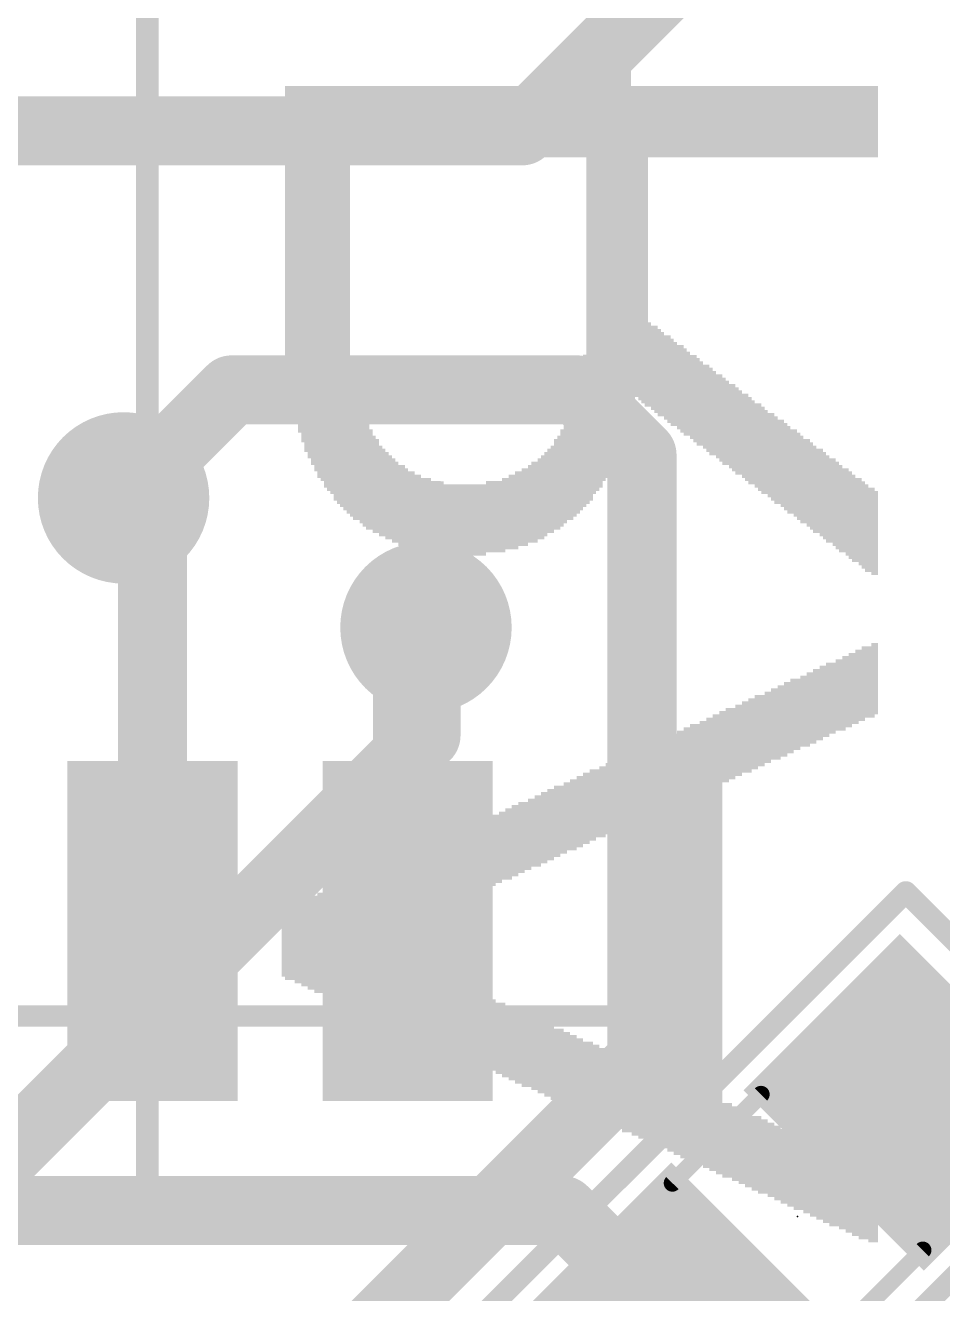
# Model space of a CAD drawing. Extents: x -15.4 to 15.4, y -15.6 to 15.4.
# Drawn here: x 4.5 to 9.9, y -9.63 to -2.17 of the extents above; entities that cross this region are included whole.
import ezdxf

# ---------------------------------------------------------------- set-up
doc = ezdxf.new("R2010")
doc.units = 0
for name, color, linetype in [('1', 12, 'CONTINUOUS'), ('16', 132, 'CONTINUOUS'), ('18', 110, 'CONTINUOUS'), ('20', 53, 'CONTINUOUS'), ('21', 40, 'CONTINUOUS'), ('23', 53, 'CONTINUOUS'), ('51', 253, 'CONTINUOUS'), ('52', 253, 'CONTINUOUS')]:
    doc.layers.add(name, color=color, linetype=linetype)

# ---------------------------------------------------------------- blocks, each defined once
blk = doc.blocks.new('RECT')
blk.add_solid([(-0.5, -0.5), (0.5, -0.5), (-0.5, 0.5), (0.5, 0.5)])
blk = doc.blocks.new('ROUNDV')
at = {"const_width": 0.5}
blk.add_lwpolyline([(0, -0.25, 1), (0, 0.25, 1), (0, -0.25)], format="xyb", dxfattribs=at)

msp = doc.modelspace()

# ---------------------------------------------------------------- linework, layer by layer
at = {"layer": '1', "const_width": 0.4064}
for points in [[(11.581, 1.363), (7.424, -2.794)], [(7.424, -2.794), (4.191, -2.794)], [(5.08, -4.953), (5.25, -5.123)], [(5.25, -5.123), (5.25, -7.5)], [(6.858, -5.715), (6.75, -5.823)], [(6.75, -5.823), (6.75, -7.5)], [(9.7147, -8.5079), (11.684, -6.5386)], [(7.6639, -9.144), (4.064, -9.144)], [(8.3712, -9.8514), (7.6639, -9.144)]]:
    msp.add_lwpolyline(points, dxfattribs=at)
at = {"layer": '1', "const_width": 0.2032}
for points in [[(7.424, -2.8956, 1), (7.424, -2.6924)], [(7.3522, -2.7222, 1), (7.4958, -2.8658)], [(5.1518, -4.8812, 1), (5.0082, -5.0248)], [(5.3516, -5.123, 1), (5.1484, -5.123)], [(5.1782, -5.1948, 1), (5.3218, -5.0512)], [(6.9298, -5.7868, 1), (6.7862, -5.6432)], [(6.8516, -5.823, 1), (6.6484, -5.823)], [(6.6782, -5.7512, 1), (6.8218, -5.8948)], [(5.1484, -7.5, 1), (5.3516, -7.5)], [(6.6484, -7.5, 1), (6.8516, -7.5)], [(9.6429, -8.436, 1), (9.7866, -8.5797)], [(7.7357, -9.0722, 1), (7.592, -9.2158)], [(7.6639, -9.2456, 1), (7.6639, -9.0424)]]:
    msp.add_lwpolyline(points, format="xyb", dxfattribs=at)
at = {"layer": '16'}
for points, const_width in [([(0.381, -15.367, 0.4142), (15.24, -0.508)], 0.4064), ([(5.715, -4.2164, 1), (5.715, -4.4196)], 0.2032), ([(5.7868, -4.3898, 1), (5.6432, -4.2462)], 0.2032), ([(7.8188, -4.2462, 1), (7.6752, -4.3898)], 0.2032), ([(7.747, -4.4196, 1), (7.747, -4.2164)], 0.2032), ([(8.2296, -4.699, 1), (8.0264, -4.699)], 0.2032), ([(8.0562, -4.7708, 1), (8.1998, -4.6272)], 0.2032), ([(5.0082, -4.8812, 1), (5.1518, -5.0248)], 0.2032), ([(6.9596, -5.715, 1), (6.7564, -5.715)], 0.2032), ([(6.9298, -6.4218, 1), (6.7862, -6.2782)], 0.2032), ([(6.7564, -6.35, 1), (6.9596, -6.35)], 0.2032), ([(8.1998, -8.3268, 1), (8.0562, -8.1832)], 0.2032), ([(8.0264, -8.255, 1), (8.2296, -8.255)], 0.2032)]:
    msp.add_lwpolyline(points, format="xyb", dxfattribs=dict(at, const_width=const_width))
at = {"layer": '16', "const_width": 0.4064}
for points in [[(5.715, -4.318), (5.08, -4.953)], [(7.747, -4.318), (5.715, -4.318)], [(8.128, -4.699), (7.747, -4.318)], [(8.128, -8.255), (8.128, -4.699)], [(6.858, -6.35), (6.858, -5.715)], [(1.8587, -11.3493), (6.858, -6.35)], [(8.128, -8.255), (4.826, -11.557)]]:
    msp.add_lwpolyline(points, dxfattribs=at)
at = {"layer": '20'}
msp.add_arc((0, 0), 15.24, 270, 0, dxfattribs=at)
at = {"layer": '21', "const_width": 0.127}
for points in [[(8, 8), (8, -8)], [(7.1338, -9.816), (9.6794, -7.2704)], [(9.6794, -7.2704), (10.9522, -8.5432)], [(10.9522, -8.5432), (8.4066, -11.0888)]]:
    msp.add_lwpolyline(points, dxfattribs=at)
at = {"layer": '21', "const_width": 0.0635}
for points in [[(9.7018, -7.248, 1), (9.6569, -7.2929)], [(9.7018, -7.2929, 1), (9.6569, -7.248)], [(7.9683, -8, 1), (8.0318, -8)]]:
    msp.add_lwpolyline(points, format="xyb", dxfattribs=at)
at = {"layer": '23'}
msp.add_point((9.043, -9.1796), dxfattribs=at)
at = {"layer": '51'}
for points, const_width in [([(8, 8), (8, -8)], 0.127), ([(8, -8), (-8, -8)], 0.127), ([(8.828, -8.4612), (8.3069, -8.9824)], 0.1016), ([(9.7791, -9.3769), (9.2403, -9.9157)], 0.1016)]:
    msp.add_lwpolyline(points, dxfattribs=dict(at, const_width=const_width))
for points, const_width in [([(7.9683, -8, 1), (8.0318, -8)], 0.0635), ([(8, -8.0318, 1), (8, -7.9683)], 0.0635), ([(8.846, -8.4792, 1), (8.8101, -8.4433)], 0.0508), ([(8.2889, -8.9644, 1), (8.3249, -9.0003)], 0.0508), ([(9.7971, -9.3949, 1), (9.7611, -9.359)], 0.0508)]:
    msp.add_lwpolyline(points, format="xyb", dxfattribs=dict(at, const_width=const_width))

# ---------------------------------------------------------------- block references
at = {"layer": '1', "xscale": 2, "rotation": 90}
for p in [(5.25, -7.5), (6.75, -7.5)]:
    msp.add_blockref('RECT', p, dxfattribs=at)
at = {"layer": '1', "xscale": 1.3, "yscale": 1.5, "rotation": 225}
for p in [(9.7147, -8.5079), (8.3712, -9.8514)]:
    msp.add_blockref('RECT', p, dxfattribs=at)
at = {"layer": '18', "xscale": 1.008, "yscale": 1.008}
for p in [(5.08, -4.953), (5.08, -4.953), (6.858, -5.715), (6.858, -5.715)]:
    msp.add_blockref('ROUNDV', p, dxfattribs=at)
at = {"layer": '51', "xscale": 0.7501, "yscale": 1.4501, "rotation": 225}
for p in [(9.5509, -8.6733), (8.5272, -9.6971)]:
    msp.add_blockref('RECT', p, dxfattribs=at)
at = {"layer": '52', "yscale": 0.0191, "rotation": 270}
for p, xscale in [((5.1626, -0.7969), 17.0688), ((5.1816, -0.7969), 17.0688), ((5.2007, -0.7969), 17.0688), ((5.2197, -0.7969), 17.0688), ((5.2388, -0.7969), 17.0688), ((5.2578, -0.7969), 17.0688), ((5.2769, -0.7969), 17.0688), ((6.0389, -3.3401), 1.6193), ((6.0579, -3.4354), 1.8098), ((6.077, -3.483), 1.905), ((6.096, -3.5211), 1.9812), ((6.1151, -3.5497), 2.0383), ((6.1341, -3.5782), 2.0955), ((6.1532, -3.6068), 2.1526), ((6.1722, -3.6259), 2.1907), ((6.1913, -3.6449), 2.2288), ((6.2103, -3.664), 2.267), ((6.2294, -3.683), 2.3051), ((6.2484, -3.6925), 2.3241), ((6.2675, -3.7116), 2.3622), ((6.2865, -3.7211), 2.3813), ((6.3056, -3.7306), 2.4003), ((6.3246, -3.7497), 2.4384), ((6.3437, -3.7592), 2.4575), ((6.3627, -3.7687), 2.4765), ((6.3818, -3.7783), 2.4956), ((6.4008, -3.7878), 2.5146), ((6.4199, -2.74), 0.4191), ((6.4389, -2.74), 0.4191), ((6.458, -2.74), 0.4191), ((6.477, -2.74), 0.4191), ((6.4961, -2.74), 0.4191), ((6.5151, -2.74), 0.4191), ((6.5342, -2.74), 0.4191), ((6.5532, -2.74), 0.4191), ((6.5723, -2.74), 0.4191), ((6.5913, -2.74), 0.4191), ((6.6104, -2.74), 0.4191), ((6.6294, -2.74), 0.4191), ((6.6485, -2.74), 0.4191), ((6.6675, -2.74), 0.4191), ((6.6866, -2.74), 0.4191), ((6.7056, -2.74), 0.4191), ((6.7247, -2.74), 0.4191), ((6.7437, -2.74), 0.4191), ((6.7628, -2.74), 0.4191), ((6.7818, -2.74), 0.4191), ((6.8009, -2.74), 0.4191), ((6.8199, -2.74), 0.4191), ((6.839, -2.74), 0.4191), ((6.858, -2.74), 0.4191), ((6.8771, -2.74), 0.4191), ((6.8961, -2.74), 0.4191), ((6.9152, -2.74), 0.4191), ((6.9342, -2.74), 0.4191), ((6.9533, -2.74), 0.4191), ((6.9723, -2.74), 0.4191), ((6.9914, -2.74), 0.4191), ((7.0104, -2.74), 0.4191), ((7.0295, -2.74), 0.4191), ((7.0485, -2.74), 0.4191), ((7.0676, -2.74), 0.4191), ((7.0866, -2.74), 0.4191), ((7.1057, -2.74), 0.4191), ((7.1247, -2.74), 0.4191), ((7.1438, -2.74), 0.4191), ((7.1628, -2.74), 0.4191), ((7.1819, -2.74), 0.4191), ((7.2009, -2.74), 0.4191), ((7.22, -2.74), 0.4191), ((7.239, -2.74), 0.4191), ((7.2581, -2.74), 0.4191), ((7.2771, -2.74), 0.4191), ((7.2961, -2.74), 0.4191), ((7.3152, -2.74), 0.4191), ((7.3342, -2.74), 0.4191), ((7.3533, -2.74), 0.4191), ((7.3723, -2.74), 0.4191), ((7.3914, -2.74), 0.4191), ((7.4104, -2.74), 0.4191), ((7.4295, -2.74), 0.4191), ((7.4486, -2.74), 0.4191), ((7.4676, -2.74), 0.4191), ((7.4867, -2.74), 0.4191), ((7.5057, -2.74), 0.4191), ((7.5248, -2.74), 0.4191), ((7.5438, -2.74), 0.4191), ((7.5629, -2.74), 0.4191), ((7.5819, -2.74), 0.4191), ((7.601, -2.74), 0.4191), ((7.62, -2.74), 0.4191), ((7.6391, -2.74), 0.4191), ((7.6581, -2.74), 0.4191), ((7.6772, -2.74), 0.4191), ((7.6962, -2.74), 0.4191), ((7.7153, -2.74), 0.4191), ((7.7343, -2.74), 0.4191), ((7.7534, -2.74), 0.4191), ((7.7724, -2.74), 0.4191), ((7.7915, -2.74), 0.4191), ((7.8105, -3.7592), 2.4575), ((7.8296, -3.7497), 2.4384), ((7.8486, -3.7306), 2.4003), ((7.8677, -3.7211), 2.3813), ((7.8867, -3.7116), 2.3622), ((7.9058, -3.6925), 2.3241), ((7.9248, -3.683), 2.3051), ((7.9439, -3.664), 2.267), ((7.9629, -3.6449), 2.2288), ((7.982, -3.6259), 2.1907), ((8.001, -3.6068), 2.1526), ((8.0201, -3.5782), 2.0955), ((8.0391, -3.5592), 2.0574), ((8.0582, -3.5211), 1.9812), ((8.0772, -3.4925), 1.9241), ((8.0962, -3.4449), 1.8288), ((8.1153, -3.4544), 1.8478), ((8.1343, -3.4639), 1.8669), ((8.1534, -3.4735), 1.886), ((8.1724, -2.74), 0.4191), ((8.1915, -2.74), 0.4191), ((8.2105, -2.74), 0.4191), ((8.2296, -2.74), 0.4191), ((8.2486, -2.74), 0.4191), ((8.2677, -2.74), 0.4191), ((8.2867, -2.74), 0.4191), ((8.3058, -2.74), 0.4191), ((8.3248, -2.74), 0.4191), ((8.3439, -2.74), 0.4191), ((8.3629, -2.74), 0.4191), ((8.382, -2.74), 0.4191), ((8.401, -2.74), 0.4191), ((8.4201, -2.74), 0.4191), ((8.4391, -2.74), 0.4191), ((8.4582, -2.74), 0.4191), ((8.4772, -2.74), 0.4191), ((8.4963, -2.74), 0.4191), ((8.5153, -2.74), 0.4191), ((8.5344, -2.74), 0.4191), ((8.5534, -2.74), 0.4191), ((8.5725, -2.74), 0.4191), ((8.5915, -2.74), 0.4191), ((8.6106, -2.74), 0.4191), ((8.6296, -2.74), 0.4191), ((8.6487, -2.74), 0.4191), ((8.6677, -2.74), 0.4191), ((8.6868, -2.74), 0.4191), ((8.7058, -2.74), 0.4191), ((8.7249, -2.74), 0.4191), ((8.7439, -2.74), 0.4191), ((8.763, -2.74), 0.4191), ((8.782, -2.74), 0.4191), ((8.8011, -2.74), 0.4191), ((8.8201, -2.74), 0.4191), ((8.8392, -2.74), 0.4191), ((8.8582, -2.74), 0.4191), ((8.8773, -2.74), 0.4191), ((8.8963, -2.74), 0.4191), ((8.9154, -2.74), 0.4191), ((8.9345, -2.74), 0.4191), ((8.9535, -2.74), 0.4191), ((8.9726, -2.74), 0.4191), ((8.9916, -2.74), 0.4191), ((9.0107, -2.74), 0.4191), ((9.0297, -2.74), 0.4191), ((9.0488, -2.74), 0.4191), ((9.0678, -2.74), 0.4191), ((9.0869, -2.74), 0.4191), ((9.1059, -2.74), 0.4191), ((9.125, -2.74), 0.4191), ((9.144, -2.74), 0.4191), ((9.1631, -2.74), 0.4191), ((9.1821, -2.74), 0.4191), ((9.2012, -2.74), 0.4191), ((9.2202, -2.74), 0.4191), ((9.2393, -2.74), 0.4191), ((9.2583, -2.74), 0.4191), ((9.2774, -2.74), 0.4191), ((9.2964, -2.74), 0.4191), ((9.3155, -2.74), 0.4191), ((9.3345, -2.74), 0.4191), ((9.3536, -2.74), 0.4191), ((9.3726, -2.74), 0.4191), ((9.3917, -2.74), 0.4191), ((9.4107, -2.74), 0.4191), ((9.4298, -2.74), 0.4191), ((9.4488, -2.74), 0.4191), ((9.4679, -2.74), 0.4191), ((9.4869, -2.74), 0.4191), ((9.506, -2.74), 0.4191), ((8.1724, -4.1688), 0.4953), ((8.1915, -4.1878), 0.4953), ((8.2105, -4.1974), 0.5143), ((8.2296, -4.2164), 0.5143), ((8.2486, -4.2259), 0.4953), ((8.2677, -4.245), 0.4953), ((8.2867, -4.2545), 0.5143), ((8.3058, -4.2736), 0.5143), ((8.3248, -4.2831), 0.4953), ((8.3439, -4.3021), 0.4953), ((8.3629, -4.3117), 0.5143), ((8.382, -4.3307), 0.5143), ((8.401, -4.3402), 0.4953), ((6.4199, -4.5974), 0.9335), ((7.7915, -4.5593), 0.8954), ((8.4201, -4.3593), 0.4953), ((8.4391, -4.3688), 0.5143), ((8.4582, -4.3879), 0.5143), ((8.4772, -4.3974), 0.4953), ((8.4963, -4.4164), 0.4953), ((8.5153, -4.426), 0.5143), ((7.7724, -4.6355), 0.7811), ((8.5344, -4.445), 0.5143), ((8.5534, -4.4545), 0.4953), ((8.5725, -4.4736), 0.4953), ((8.5915, -4.4831), 0.5143), ((8.6106, -4.5022), 0.5143), ((6.4389, -4.6736), 0.8192), ((7.7534, -4.6831), 0.7239), ((8.6296, -4.5117), 0.4953), ((8.6487, -4.5307), 0.4953), ((8.6677, -4.5403), 0.5143), ((8.6868, -4.5593), 0.5143), ((8.7058, -4.5688), 0.4953), ((6.458, -4.7212), 0.7239), ((7.7343, -4.7308), 0.6668), ((8.7249, -4.5879), 0.4953), ((8.7439, -4.5974), 0.5143), ((8.763, -4.6165), 0.5143), ((8.782, -4.626), 0.4953), ((8.8011, -4.645), 0.4953), ((8.8201, -4.6546), 0.5143), ((6.477, -4.7593), 0.6858), ((6.4961, -4.7974), 0.6477), ((7.6962, -4.7784), 0.6096), ((7.7153, -4.7593), 0.6477), ((8.8392, -4.6736), 0.5143), ((8.8582, -4.6831), 0.4953), ((8.8773, -4.7022), 0.4953), ((8.8963, -4.7117), 0.5143), ((8.9154, -4.7308), 0.5143), ((6.5151, -4.826), 0.6287), ((7.6772, -4.807), 0.5906), ((8.9345, -4.7403), 0.4953), ((8.9535, -4.7498), 0.5143), ((8.9726, -4.7689), 0.5143), ((8.9916, -4.7879), 0.5143), ((6.5342, -4.8451), 0.5906), ((6.5532, -4.8736), 0.5715), ((6.5723, -4.8832), 0.5524), ((7.62, -4.8736), 0.5334), ((7.6391, -4.8641), 0.5524), ((7.6581, -4.8355), 0.5715), ((9.0107, -4.7974), 0.4953), ((9.0297, -4.807), 0.5143), ((9.0488, -4.826), 0.5143), ((9.0678, -4.8451), 0.5143), ((9.0869, -4.8546), 0.4953), ((9.1059, -4.8641), 0.5143), ((6.5913, -4.9117), 0.5334), ((6.6104, -4.9213), 0.5143), ((6.6294, -4.9403), 0.5143), ((7.5629, -4.9308), 0.4953), ((7.5819, -4.9117), 0.4953), ((7.601, -4.9022), 0.5143), ((9.125, -4.8832), 0.5143), ((9.144, -4.9022), 0.5143), ((9.1631, -4.9117), 0.4953), ((9.1821, -4.9213), 0.5143), ((9.2012, -4.9403), 0.5143), ((6.6485, -4.9498), 0.4953), ((6.6675, -4.9689), 0.4953), ((6.6866, -4.9784), 0.4763), ((6.7056, -4.9975), 0.4763), ((6.7247, -4.9975), 0.4763), ((7.4676, -4.9879), 0.4572), ((7.4867, -4.9784), 0.4763), ((7.5057, -4.9784), 0.4763), ((7.5248, -4.9594), 0.4763), ((7.5438, -4.9498), 0.4953), ((9.2202, -4.9594), 0.5143), ((9.2393, -4.9689), 0.4953), ((9.2583, -4.9784), 0.5143), ((9.2774, -4.9975), 0.5143), ((9.2964, -5.0165), 0.5143), ((6.7437, -5.007), 0.4572), ((6.7628, -5.026), 0.4572), ((6.7818, -5.026), 0.4572), ((6.8009, -5.0356), 0.4382), ((6.8199, -5.0356), 0.4382), ((6.839, -5.0546), 0.4382), ((6.858, -5.0546), 0.4382), ((6.8771, -5.0546), 0.4382), ((7.3152, -5.0546), 0.4382), ((7.3342, -5.0451), 0.4191), ((7.3533, -5.0356), 0.4382), ((7.3723, -5.0356), 0.4382), ((7.3914, -5.026), 0.4572), ((7.4104, -5.0165), 0.4382), ((7.4295, -5.007), 0.4572), ((7.4486, -5.007), 0.4572), ((9.3155, -5.026), 0.4953), ((9.3345, -5.0356), 0.5143), ((9.3536, -5.0546), 0.5143), ((9.3726, -5.0737), 0.5143), ((9.3917, -5.0832), 0.4953), ((9.4107, -5.0927), 0.5143), ((6.8961, -5.0641), 0.4191), ((6.9152, -5.0641), 0.4191), ((6.9342, -5.0641), 0.4191), ((6.9533, -5.0737), 0.4382), ((6.9723, -5.0832), 0.4191), ((6.9914, -5.0832), 0.4191), ((7.0104, -5.0832), 0.4191), ((7.0295, -5.0832), 0.4191), ((7.0485, -5.0832), 0.4191), ((7.0676, -5.0832), 0.4191), ((7.0866, -5.0832), 0.4191), ((7.1057, -5.0832), 0.4191), ((7.1247, -5.0832), 0.4191), ((7.1438, -5.0832), 0.4191), ((7.1628, -5.0832), 0.4191), ((7.1819, -5.0832), 0.4191), ((7.2009, -5.0832), 0.4191), ((7.22, -5.0641), 0.4191), ((7.239, -5.0641), 0.4191), ((7.2581, -5.0641), 0.4191), ((7.2771, -5.0641), 0.4191), ((7.2961, -5.0641), 0.4191), ((9.4298, -5.1118), 0.5143), ((9.4488, -5.1308), 0.5143), ((9.4679, -5.1403), 0.4953), ((9.4869, -5.1498), 0.5143), ((9.506, -5.1594), 0.4953), ((9.4869, -6.0262), 0.4382), ((9.506, -6.0166), 0.4191), ((9.3155, -6.1024), 0.4382), ((9.3345, -6.0928), 0.4191), ((9.3536, -6.0833), 0.4382), ((9.3726, -6.0738), 0.4191), ((9.3917, -6.0643), 0.4382), ((9.4107, -6.0547), 0.4191), ((9.4298, -6.0452), 0.4382), ((9.4488, -6.0357), 0.4191), ((9.4679, -6.0357), 0.4191), ((9.144, -6.1786), 0.4382), ((9.1631, -6.169), 0.4191), ((9.1821, -6.1595), 0.4382), ((9.2012, -6.15), 0.4191), ((9.2202, -6.1405), 0.4382), ((9.2393, -6.1309), 0.4191), ((9.2583, -6.1309), 0.4191), ((9.2774, -6.1119), 0.4191), ((9.2964, -6.1119), 0.4191), ((8.9726, -6.2548), 0.4382), ((8.9916, -6.2452), 0.4191), ((9.0107, -6.2357), 0.4382), ((9.0297, -6.2262), 0.4191), ((9.0488, -6.2262), 0.4191), ((9.0678, -6.2071), 0.4191), ((9.0869, -6.2071), 0.4191), ((9.1059, -6.1976), 0.4382), ((9.125, -6.1881), 0.4191), ((8.8011, -6.331), 0.4382), ((8.8201, -6.3214), 0.4191), ((8.8392, -6.3214), 0.4191), ((8.8582, -6.3024), 0.4191), ((8.8773, -6.3024), 0.4191), ((8.8963, -6.2833), 0.4191), ((8.9154, -6.2833), 0.4191), ((8.9345, -6.2738), 0.4382), ((8.9535, -6.2643), 0.4191), ((8.6296, -6.4072), 0.4382), ((8.6487, -6.3976), 0.4191), ((8.6677, -6.3976), 0.4191), ((8.6868, -6.3786), 0.4191), ((8.7058, -6.3786), 0.4191), ((8.7249, -6.3595), 0.4191), ((8.7439, -6.3595), 0.4191), ((8.763, -6.35), 0.4382), ((8.782, -6.3405), 0.4191), ((8.4772, -7.5692), 2.6099), ((8.4963, -7.5787), 2.6289), ((8.5153, -7.5692), 2.648), ((8.5344, -7.5787), 2.667), ((8.5534, -7.5692), 2.6861), ((8.5725, -7.5787), 2.7051), ((8.5915, -7.5692), 2.7242), ((8.6106, -6.4167), 0.4191), ((8.3439, -7.5692), 2.4956), ((8.3629, -7.5787), 2.5146), ((8.382, -7.5692), 2.5337), ((8.401, -7.5787), 2.5527), ((8.4201, -7.5692), 2.5718), ((8.4391, -7.5787), 2.5908), ((8.4582, -7.5787), 2.5908), ((8.1724, -6.6072), 0.4191), ((8.1915, -6.6072), 0.4191), ((8.2105, -6.5881), 0.4191), ((8.2296, -7.5787), 2.4003), ((8.2486, -7.5787), 2.4003), ((8.2677, -7.5692), 2.4194), ((8.2867, -7.5787), 2.4384), ((8.3058, -7.5692), 2.4575), ((8.3248, -7.5787), 2.4765), ((8.001, -6.6834), 0.4191), ((8.0201, -6.6834), 0.4191), ((8.0391, -6.6739), 0.4001), ((8.0582, -6.6643), 0.4191), ((8.0772, -6.6643), 0.4191), ((8.0962, -6.6453), 0.4191), ((8.1153, -6.6453), 0.4191), ((8.1343, -6.6262), 0.4191), ((8.1534, -6.6262), 0.4191), ((7.8296, -6.7596), 0.4191), ((7.8486, -6.7596), 0.4191), ((7.8677, -6.75), 0.4001), ((7.8867, -6.7405), 0.4191), ((7.9058, -6.7405), 0.4191), ((7.9248, -6.7215), 0.4191), ((7.9439, -6.7215), 0.4191), ((7.9629, -6.7024), 0.4191), ((7.982, -6.7024), 0.4191), ((7.6772, -6.8358), 0.4191), ((7.6962, -6.8262), 0.4001), ((7.7153, -6.8167), 0.4191), ((7.7343, -6.8167), 0.4191), ((7.7534, -6.7977), 0.4191), ((7.7724, -6.7977), 0.4191), ((7.7915, -6.7786), 0.4191), ((7.8105, -6.7786), 0.4191), ((7.5057, -6.912), 0.4191), ((7.5248, -6.912), 0.4191), ((7.5438, -6.8929), 0.4191), ((7.5629, -6.8929), 0.4191), ((7.5819, -6.8739), 0.4191), ((7.601, -6.8739), 0.4191), ((7.62, -6.8548), 0.4191), ((7.6391, -6.8548), 0.4191), ((7.6581, -6.8453), 0.4001), ((7.3342, -6.9882), 0.4191), ((7.3533, -6.9882), 0.4191), ((7.3723, -6.9691), 0.4191), ((7.3914, -6.9691), 0.4191), ((7.4104, -6.9501), 0.4191), ((7.4295, -6.9501), 0.4191), ((7.4486, -6.9405), 0.4001), ((7.4676, -6.931), 0.4191), ((7.4867, -6.9215), 0.4001), ((7.1628, -7.0644), 0.4191), ((7.1819, -7.0644), 0.4191), ((7.2009, -7.0453), 0.4191), ((7.22, -7.0453), 0.4191), ((7.239, -7.0358), 0.4001), ((7.2581, -7.0263), 0.4191), ((7.2771, -7.0168), 0.4001), ((7.2961, -7.0072), 0.4191), ((7.3152, -6.9977), 0.4001), ((6.9914, -7.1406), 0.4191), ((7.0104, -7.1406), 0.4191), ((7.0295, -7.1215), 0.4191), ((7.0485, -7.1215), 0.4191), ((7.0676, -7.112), 0.4001), ((7.0866, -7.1025), 0.4191), ((7.1057, -7.093), 0.4001), ((7.1247, -7.0834), 0.4191), ((7.1438, -7.0739), 0.4001), ((6.8199, -7.2168), 0.4191), ((6.839, -7.2168), 0.4191), ((6.858, -7.2073), 0.4001), ((6.8771, -7.1977), 0.4191), ((6.8961, -7.1882), 0.4001), ((6.9152, -7.1787), 0.4191), ((6.9342, -7.1692), 0.4001), ((6.9533, -7.1596), 0.4191), ((6.9723, -7.1596), 0.4191), ((6.6675, -7.293), 0.4191), ((6.6866, -7.2835), 0.4001), ((6.7056, -7.2739), 0.4191), ((6.7247, -7.2644), 0.4001), ((6.7437, -7.2549), 0.4191), ((6.7628, -7.2454), 0.4001), ((6.7818, -7.2358), 0.4191), ((6.8009, -7.2358), 0.4191), ((6.4961, -7.5692), 0.8192), ((6.5151, -7.3597), 0.4001), ((6.5342, -7.3501), 0.4191), ((6.5532, -7.3406), 0.4001), ((6.5723, -7.3311), 0.4191), ((6.5913, -7.3216), 0.4001), ((6.6104, -7.312), 0.4191), ((6.6294, -7.312), 0.4191), ((6.6485, -7.3025), 0.4001), ((6.3627, -7.5692), 0.7049), ((6.3818, -7.5787), 0.7239), ((6.4008, -7.5692), 0.7429), ((6.4199, -7.5787), 0.762), ((6.4389, -7.5787), 0.762), ((6.458, -7.5692), 0.7811), ((6.477, -7.5787), 0.8001), ((6.1913, -7.5692), 0.5524), ((6.2103, -7.5787), 0.5715), ((6.2294, -7.5692), 0.5906), ((6.2484, -7.5692), 0.5906), ((6.2675, -7.5787), 0.6096), ((6.2865, -7.5692), 0.6287), ((6.3056, -7.5787), 0.6477), ((6.3246, -7.5692), 0.6668), ((6.3437, -7.5787), 0.6858), ((6.0198, -7.5692), 0.4001), ((6.0389, -7.5787), 0.4191), ((6.0579, -7.5787), 0.4191), ((6.077, -7.5692), 0.4382), ((6.096, -7.5787), 0.4572), ((6.1151, -7.5692), 0.4763), ((6.1341, -7.5787), 0.4953), ((6.1532, -7.5692), 0.5143), ((6.1722, -7.5787), 0.5334), ((6.5151, -7.7883), 0.4191), ((6.5342, -7.7883), 0.4191), ((6.5532, -7.8073), 0.4191), ((6.5723, -7.8073), 0.4191), ((6.5913, -7.8264), 0.4191), ((6.6104, -7.8264), 0.4191), ((6.6294, -7.8359), 0.4382), ((6.6485, -7.8454), 0.4191), ((6.6675, -7.8454), 0.4191), ((6.6866, -7.8645), 0.4191), ((6.7056, -7.8645), 0.4191), ((6.7247, -7.8835), 0.4191), ((6.7437, -7.8835), 0.4191), ((6.7628, -7.9026), 0.4191), ((6.7818, -7.9026), 0.4191), ((6.8009, -7.9121), 0.4382), ((6.8199, -7.9216), 0.4191), ((6.839, -7.9312), 0.4382), ((6.858, -7.9407), 0.4191), ((6.8771, -7.9407), 0.4191), ((6.8961, -7.9597), 0.4191), ((6.9152, -7.9597), 0.4191), ((6.9342, -7.9788), 0.4191), ((6.9533, -7.9788), 0.4191), ((6.9723, -7.9883), 0.4382), ((6.9914, -7.9978), 0.4191), ((7.0104, -8.0074), 0.4382), ((7.0295, -8.0169), 0.4191), ((7.0485, -8.0169), 0.4191), ((7.0676, -8.0359), 0.4191), ((7.0866, -8.0359), 0.4191), ((7.1057, -8.055), 0.4191), ((7.1247, -8.055), 0.4191), ((7.1438, -8.0645), 0.4382), ((7.1628, -8.074), 0.4191), ((7.1819, -8.0836), 0.4382), ((7.2009, -8.0931), 0.4191), ((7.22, -8.1026), 0.4382), ((7.239, -8.1121), 0.4191), ((7.2581, -8.1121), 0.4191), ((7.2771, -8.1312), 0.4191), ((7.2961, -8.1312), 0.4191), ((7.3152, -8.1407), 0.4382), ((7.3342, -8.1502), 0.4191), ((7.3533, -8.1598), 0.4382), ((7.3723, -8.1693), 0.4191), ((7.3914, -8.1788), 0.4382), ((7.4104, -8.1883), 0.4191), ((7.4295, -8.1979), 0.4382), ((7.4486, -8.2074), 0.4191), ((7.4676, -8.2074), 0.4191), ((7.4867, -8.2169), 0.4382), ((7.5057, -8.2264), 0.4191), ((7.5248, -8.236), 0.4382), ((7.5438, -8.2455), 0.4191), ((7.5629, -8.255), 0.4382), ((7.5819, -8.2645), 0.4191), ((7.601, -8.2741), 0.4382), ((7.62, -8.2836), 0.4191), ((7.6391, -8.2931), 0.4382), ((7.6581, -8.2931), 0.4382), ((7.6772, -8.3026), 0.4191), ((7.6962, -8.3122), 0.4382), ((7.7153, -8.3217), 0.4191), ((7.7343, -8.3312), 0.4382), ((7.7534, -8.3407), 0.4191), ((7.7724, -8.3503), 0.4382), ((7.7915, -8.3598), 0.4191), ((7.8105, -8.3693), 0.4382), ((7.8296, -8.3693), 0.4382), ((7.8486, -8.3788), 0.4191), ((7.8677, -8.3884), 0.4382), ((7.8867, -8.3979), 0.4191), ((7.9058, -8.4074), 0.4382), ((7.9248, -8.4169), 0.4191), ((7.9439, -8.4265), 0.4382), ((7.9629, -8.436), 0.4191), ((7.982, -8.4455), 0.4382), ((8.001, -8.4455), 0.4382), ((8.0201, -8.4646), 0.4382), ((8.0391, -8.4646), 0.4382), ((8.0582, -8.4741), 0.4191), ((8.0772, -8.4836), 0.4382), ((8.0962, -8.4931), 0.4191), ((8.1153, -8.5027), 0.4382), ((8.1343, -8.5122), 0.4191), ((8.1534, -8.5217), 0.4382), ((8.1724, -8.5217), 0.4382), ((8.1915, -8.5408), 0.4382), ((8.2105, -8.5408), 0.4382), ((8.6106, -8.7313), 0.4382), ((8.6296, -8.7313), 0.4382), ((8.6487, -8.7313), 0.4382), ((8.6677, -8.7503), 0.4382), ((8.6868, -8.7503), 0.4382), ((8.7058, -8.7694), 0.4382), ((8.7249, -8.7694), 0.4382), ((8.7439, -8.7884), 0.4382), ((8.763, -8.7884), 0.4382), ((8.782, -8.8075), 0.4382), ((8.8011, -8.8075), 0.4382), ((8.8201, -8.817), 0.4572), ((8.8392, -8.8265), 0.4382), ((8.8582, -8.8265), 0.4382), ((8.8773, -8.8456), 0.4382), ((8.8963, -8.8456), 0.4382), ((8.9154, -8.8646), 0.4382), ((8.9345, -8.8646), 0.4382), ((8.9535, -8.8837), 0.4382), ((8.9726, -8.8837), 0.4382), ((8.9916, -8.8932), 0.4572), ((9.0107, -8.9027), 0.4382), ((9.0297, -8.9122), 0.4572), ((9.0488, -8.9218), 0.4382), ((9.0678, -8.9218), 0.4382), ((9.0869, -8.9408), 0.4382), ((9.1059, -8.9408), 0.4382), ((9.125, -8.9599), 0.4382), ((9.144, -8.9599), 0.4382), ((9.1631, -8.9694), 0.4572), ((9.1821, -8.9789), 0.4382), ((9.2012, -8.9884), 0.4572), ((9.2202, -8.998), 0.4382), ((9.2393, -9.0075), 0.4572), ((9.2583, -9.017), 0.4382), ((9.2774, -9.017), 0.4382), ((9.2964, -9.0361), 0.4382), ((9.3155, -9.0361), 0.4382), ((9.3345, -9.0456), 0.4572), ((9.3536, -9.0551), 0.4382), ((9.3726, -9.0646), 0.4572), ((9.3917, -9.0742), 0.4382), ((9.4107, -9.0837), 0.4572), ((9.4298, -9.0932), 0.4382), ((9.4488, -9.0932), 0.4382), ((9.4679, -9.1123), 0.4382), ((9.4869, -9.1123), 0.4382), ((9.506, -9.1123), 0.4382)]:
    msp.add_blockref('RECT', p, dxfattribs=dict(at, xscale=xscale))

doc.saveas('drawing.dxf')
